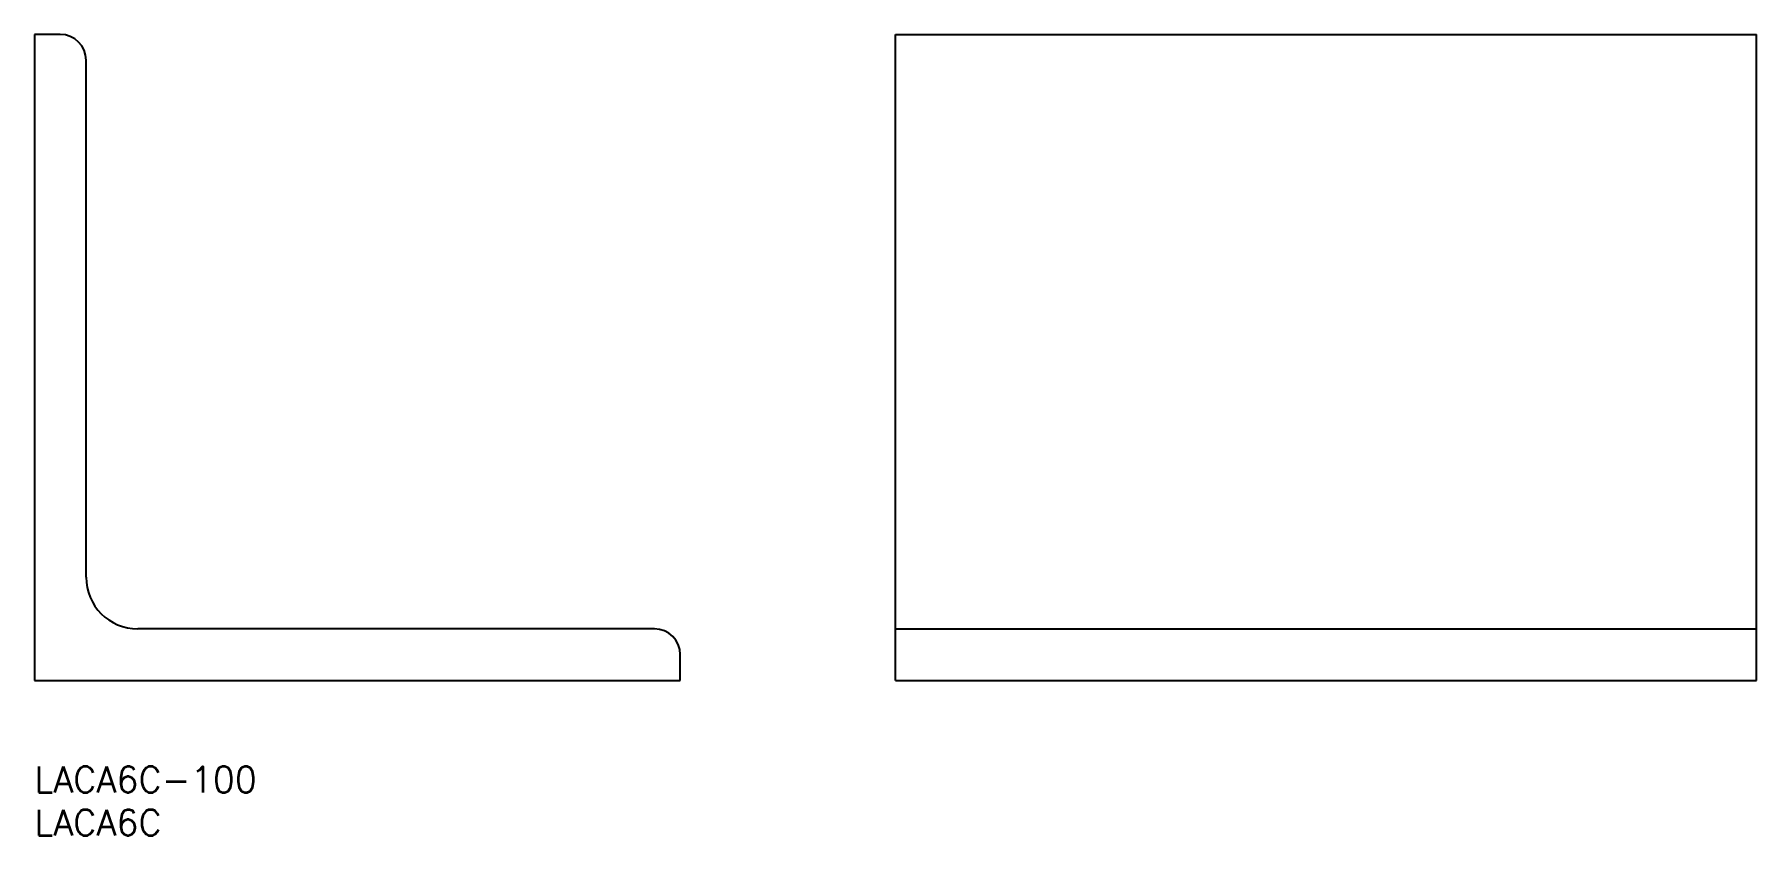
# Model space of a CAD drawing. Extents: x 0 to 200, y -8 to 85.
import ezdxf

# ---------------------------------------------------------------- set-up
doc = ezdxf.new("R2010")
doc.units = 0
doc.header["$LTSCALE"] = 0.5
doc.layers.add('MSM_CONTINUOUS', color=7, linetype='CONTINUOUS')
doc.layers.add('MSM_PART_NUMBER', color=7, linetype='CONTINUOUS')
doc.styles.get("Standard").update_dxf_attribs({"font": 'txt.shx', "height": 3, "bigfont": 'bigfont.shx'})

# ---------------------------------------------------------------- blocks, each defined once
blk = doc.blocks.new('*U1')
at = {"layer": 'MSM_PART_NUMBER'}
blk.add_text('LACA6C-100', height=3, dxfattribs=at).set_placement((0, -3))
blk = doc.blocks.new('*U2')
at = {"layer": 'MSM_PART_NUMBER'}
blk.add_text('LACA6C', height=3, dxfattribs=at).set_placement((0, -8))

msp = doc.modelspace()

# ---------------------------------------------------------------- linework, layer by layer
at = {"layer": 'MSM_CONTINUOUS'}
for p, q in [((0, 85), (0, 10)), ((3, 85), (0, 85)), ((100, 10), (100, 85)), ((100, 85), (200, 85)), ((200, 10), (200, 85)), ((6, 22), (6, 82)), ((72, 16), (12, 16)), ((100, 16), (200, 16)), ((75, 10), (75, 13)), ((0, 10), (75, 10)), ((100, 10), (200, 10))]:
    msp.add_line(p, q, dxfattribs=at)
for centre, radius, start, end in [((3, 82), 3, 360, 90), ((12, 22), 6, 180, 270), ((72, 13), 3, 360, 90)]:
    msp.add_arc(centre, radius, start, end, dxfattribs=at)

# ---------------------------------------------------------------- block references
for name in ['*U1', '*U2']:
    msp.add_blockref(name, (0, 0), dxfattribs=at)

doc.saveas('drawing.dxf')
